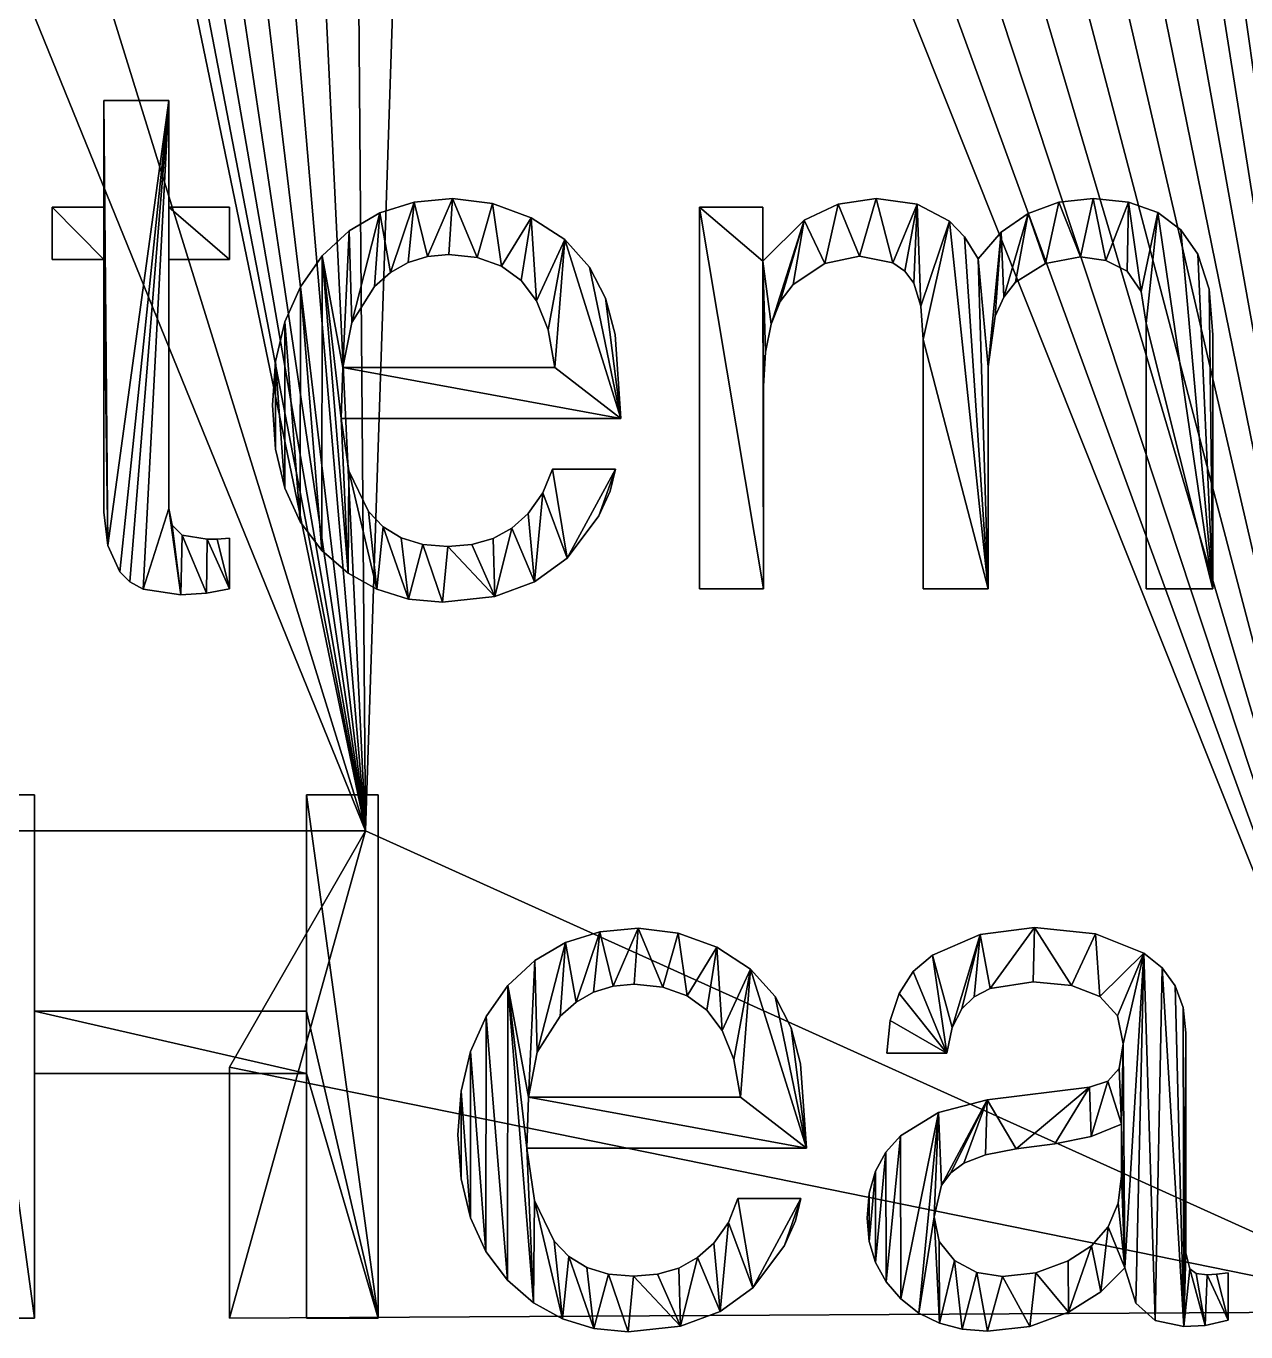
# Model space of a CAD drawing. Extents: x -38 to 88, y -5 to 280.
# Drawn here: x 3.57 to 25.64, y -2.59 to 21.02 of the extents above; entities that cross this region are included whole.
import ezdxf

# ---------------------------------------------------------------- set-up
doc = ezdxf.new("R2010")
doc.units = 0
doc.layers.get('0').update_dxf_attribs({"color": 13, "linetype": 'CONTINUOUS'})

# ---------------------------------------------------------------- blocks, each defined once
blk = doc.blocks.new('GROUP_2')
at = {"color": 178}
for p, q in [((43.294, 22.021, 0.051), (44.467, 22.021, 0.051)), ((43.294, 20.094, 0.051), (43.294, 22.021, 0.051)), ((44.467, 22.021, 0.051), (44.467, 20.094, 0.051)), ((42.36, 19.147, 0.051), (42.36, 20.094, 0.051)), ((42.36, 20.094, 0.051), (43.294, 20.094, 0.051)), ((44.467, 20.094, 0.051), (45.569, 20.094, 0.051)), ((45.569, 20.094, 0.051), (45.569, 19.147, 0.051)), ((48.284, 19.99, 0.051), (48.908, 20.184, 0.051)), ((48.908, 20.184, 0.051), (49.602, 20.249, 0.051)), ((49.602, 20.249, 0.051), (50.325, 20.163, 0.051)), ((50.325, 20.163, 0.051), (51.025, 19.904, 0.051)), ((54.066, 20.094, 0.051), (55.213, 20.094, 0.051)), ((54.066, 13.194, 0.051), (54.066, 20.094, 0.051)), ((55.213, 20.094, 0.051), (55.213, 19.115, 0.051)), ((56.573, 20.151, 0.051), (57.262, 20.249, 0.051)), ((57.262, 20.249, 0.051), (58.006, 20.148, 0.051)), ((58.006, 20.148, 0.051), (58.589, 19.843, 0.051)), ((60.013, 19.982, 0.051), (60.567, 20.182, 0.051)), ((60.567, 20.182, 0.051), (61.185, 20.249, 0.051)), ((61.185, 20.249, 0.051), (61.826, 20.186, 0.051)), ((61.826, 20.186, 0.051), (62.355, 19.998, 0.051)), ((47.729, 19.666, 0.051), (48.284, 19.99, 0.051)), ((51.025, 19.904, 0.051), (51.633, 19.509, 0.051)), ((58.589, 19.843, 0.051), (58.86, 19.557, 0.051)), ((59.525, 19.643, 0.051), (60.013, 19.982, 0.051)), ((62.355, 19.998, 0.051), (62.773, 19.684, 0.051)), ((47.244, 19.212, 0.051), (47.729, 19.666, 0.051)), ((59.105, 19.16, 0.051), (59.525, 19.643, 0.051)), ((62.773, 19.684, 0.051), (63.08, 19.244, 0.051)), ((51.633, 19.509, 0.051), (52.076, 19.012, 0.051)), ((58.86, 19.557, 0.051), (59.105, 19.16, 0.051)), ((43.294, 19.147, 0.051), (42.36, 19.147, 0.051)), ((45.569, 19.147, 0.051), (44.467, 19.147, 0.051)), ((46.849, 18.654, 0.051), (47.244, 19.212, 0.051)), ((49.147, 19.202, 0.051), (48.796, 19.093, 0.051)), ((49.531, 19.238, 0.051), (49.147, 19.202, 0.051)), ((50.048, 19.185, 0.051), (49.531, 19.238, 0.051)), ((50.486, 19.028, 0.051), (50.048, 19.185, 0.051)), ((56.959, 19.205, 0.051), (56.332, 19.078, 0.051)), ((57.566, 19.085, 0.051), (56.959, 19.205, 0.051)), ((60.96, 19.193, 0.051), (60.325, 19.078, 0.051)), ((61.418, 19.128, 0.051), (60.96, 19.193, 0.051)), ((61.801, 18.935, 0.051), (61.418, 19.128, 0.051)), ((63.08, 19.244, 0.051), (63.283, 18.609, 0.051)), ((48.477, 18.913, 0.051), (48.191, 18.661, 0.051)), ((48.796, 19.093, 0.051), (48.477, 18.913, 0.051)), ((50.844, 18.767, 0.051), (50.486, 19.028, 0.051)), ((52.076, 19.012, 0.051), (52.366, 18.447, 0.051)), ((56.332, 19.078, 0.051), (55.764, 18.696, 0.051)), ((57.784, 18.934, 0.051), (57.566, 19.085, 0.051)), ((57.945, 18.722, 0.051), (57.784, 18.934, 0.051)), ((60.325, 19.078, 0.051), (59.784, 18.735, 0.051)), ((62.059, 18.569, 0.051), (61.801, 18.935, 0.051)), ((48.191, 18.661, 0.051), (47.777, 18.006, 0.051)), ((51.122, 18.4, 0.051), (50.844, 18.767, 0.051)), ((55.764, 18.696, 0.051), (55.529, 18.39, 0.051)), ((58.07, 18.305, 0.051), (57.945, 18.722, 0.051)), ((59.784, 18.735, 0.051), (59.569, 18.468, 0.051)), ((46.567, 18.018, 0.051), (46.849, 18.654, 0.051)), ((59.569, 18.468, 0.051), (59.415, 18.125, 0.051)), ((51.333, 17.873, 0.051), (51.122, 18.4, 0.051)), ((55.529, 18.39, 0.051), (55.361, 17.981, 0.051)), ((46.398, 17.304, 0.051), (46.567, 18.018, 0.051)), ((47.777, 18.006, 0.051), (47.617, 17.195, 0.051)), ((55.361, 17.981, 0.051), (55.26, 17.469, 0.051)), ((51.451, 17.195, 0.051), (51.333, 17.873, 0.051)), ((46.342, 16.512, 0.051), (46.398, 17.304, 0.051)), ((47.617, 17.195, 0.051), (51.451, 17.195, 0.051)), ((46.398, 15.715, 0.051), (46.342, 16.512, 0.051)), ((52.643, 16.274, 0.051), (47.585, 16.274, 0.051)), ((46.566, 15.012, 0.051), (46.398, 15.715, 0.051)), ((51.232, 14.929, 0.051), (51.406, 15.359, 0.051)), ((51.406, 15.359, 0.051), (52.546, 15.359, 0.051)), ((52.546, 15.359, 0.051), (52.449, 14.957, 0.051)), ((46.845, 14.403, 0.051), (46.566, 15.012, 0.051)), ((50.968, 14.554, 0.051), (51.232, 14.929, 0.051)), ((52.449, 14.957, 0.051), (52.246, 14.512, 0.051)), ((48.081, 14.589, 0.051), (48.345, 14.312, 0.051)), ((50.674, 14.292, 0.051), (50.968, 14.554, 0.051)), ((44.528, 14.343, 0.051), (44.712, 14.161, 0.051)), ((47.237, 13.887, 0.051), (46.845, 14.403, 0.051)), ((48.345, 14.312, 0.051), (48.672, 14.113, 0.051)), ((50.335, 14.104, 0.051), (50.674, 14.292, 0.051)), ((43.584, 13.5, 0.051), (43.367, 13.978, 0.051)), ((44.712, 14.161, 0.051), (45.163, 14.09, 0.051)), ((45.163, 14.09, 0.051), (45.343, 14.093, 0.051)), ((45.343, 14.093, 0.051), (45.569, 14.109, 0.051)), ((45.569, 14.109, 0.051), (45.569, 13.194, 0.051)), ((48.672, 14.113, 0.051), (49.063, 13.994, 0.051)), ((49.063, 13.994, 0.051), (49.518, 13.955, 0.051)), ((49.518, 13.955, 0.051), (49.949, 13.992, 0.051)), ((49.949, 13.992, 0.051), (50.335, 14.104, 0.051)), ((47.71, 13.477, 0.051), (47.237, 13.887, 0.051)), ((43.762, 13.319, 0.051), (43.584, 13.5, 0.051)), ((48.231, 13.184, 0.051), (47.71, 13.477, 0.051)), ((44.005, 13.189, 0.051), (43.762, 13.319, 0.051)), ((44.686, 13.085, 0.051), (44.005, 13.189, 0.051)), ((45.153, 13.111, 0.051), (44.686, 13.085, 0.051)), ((45.569, 13.194, 0.051), (45.153, 13.111, 0.051)), ((48.802, 13.008, 0.051), (48.231, 13.184, 0.051)), ((49.421, 12.95, 0.051), (48.802, 13.008, 0.051)), ((55.226, 13.194, 0.051), (54.066, 13.194, 0.051)), ((59.291, 13.194, 0.051), (58.112, 13.194, 0.051)), ((63.35, 13.194, 0.051), (62.145, 13.194, 0.051)), ((40.743, 9.464, 0.051), (42.038, 9.464, 0.051)), ((42.038, 9.464, 0.051), (42.038, 5.554, 0.051)), ((46.961, 5.554, 0.051), (46.961, 9.464, 0.051)), ((46.961, 9.464, 0.051), (48.256, 9.464, 0.051)), ((48.256, 9.464, 0.051), (48.256, 0, 0.051)), ((51.641, 6.795, 0.051), (52.265, 6.99, 0.051)), ((52.265, 6.99, 0.051), (52.959, 7.055, 0.051)), ((52.959, 7.055, 0.051), (53.682, 6.968, 0.051)), ((53.682, 6.968, 0.051), (54.382, 6.71, 0.051)), ((51.086, 6.471, 0.051), (51.641, 6.795, 0.051)), ((54.382, 6.71, 0.051), (54.99, 6.315, 0.051)), ((50.601, 6.017, 0.051), (51.086, 6.471, 0.051)), ((57.933, 6.27, 0.051), (58.283, 6.568, 0.051)), ((62.107, 6.604, 0.051), (62.437, 6.34, 0.051)), ((54.99, 6.315, 0.051), (55.433, 5.818, 0.051)), ((57.679, 5.875, 0.051), (57.933, 6.27, 0.051)), ((62.437, 6.34, 0.051), (62.672, 6.011, 0.051)), ((50.206, 5.46, 0.051), (50.601, 6.017, 0.051)), ((52.504, 6.007, 0.051), (52.153, 5.899, 0.051)), ((52.888, 6.043, 0.051), (52.504, 6.007, 0.051)), ((53.405, 5.991, 0.051), (52.888, 6.043, 0.051)), ((53.843, 5.834, 0.051), (53.405, 5.991, 0.051)), ((59.327, 5.966, 0.051), (59.038, 5.813, 0.051)), ((60.103, 6.088, 0.051), (59.327, 5.966, 0.051)), ((60.798, 6.021, 0.051), (60.103, 6.088, 0.051)), ((61.311, 5.821, 0.051), (60.798, 6.021, 0.051)), ((62.672, 6.011, 0.051), (62.814, 5.618, 0.051)), ((51.834, 5.719, 0.051), (51.548, 5.467, 0.051)), ((52.153, 5.899, 0.051), (51.834, 5.719, 0.051)), ((54.201, 5.572, 0.051), (53.843, 5.834, 0.051)), ((55.433, 5.818, 0.051), (55.723, 5.252, 0.051)), ((57.519, 5.383, 0.051), (57.679, 5.875, 0.051)), ((59.038, 5.813, 0.051), (58.815, 5.599, 0.051)), ((61.628, 5.472, 0.051), (61.311, 5.821, 0.051)), ((42.038, 5.554, 0.051), (46.961, 5.554, 0.051)), ((49.924, 4.824, 0.051), (50.206, 5.46, 0.051)), ((51.548, 5.467, 0.051), (51.134, 4.812, 0.051)), ((54.479, 5.206, 0.051), (54.201, 5.572, 0.051)), ((58.815, 5.599, 0.051), (58.639, 5.262, 0.051)), ((61.733, 4.961, 0.051), (61.628, 5.472, 0.051)), ((54.69, 4.679, 0.051), (54.479, 5.206, 0.051)), ((57.456, 4.793, 0.051), (57.519, 5.383, 0.051)), ((58.639, 5.262, 0.051), (58.538, 4.793, 0.051)), ((61.656, 4.516, 0.051), (61.733, 4.961, 0.051)), ((49.755, 4.11, 0.051), (49.924, 4.824, 0.051)), ((51.134, 4.812, 0.051), (50.974, 4.001, 0.051)), ((58.538, 4.793, 0.051), (57.456, 4.793, 0.051)), ((54.808, 4.001, 0.051), (54.69, 4.679, 0.051)), ((61.455, 4.291, 0.051), (61.656, 4.516, 0.051)), ((46.961, 4.426, 0.051), (42.038, 4.426, 0.051)), ((42.038, 4.426, 0.051), (42.038, 0, 0.051)), ((46.961, 0, 0.051), (46.961, 4.426, 0.051)), ((61.121, 4.181, 0.051), (61.455, 4.291, 0.051)), ((49.699, 3.318, 0.051), (49.755, 4.11, 0.051)), ((50.974, 4.001, 0.051), (54.808, 4.001, 0.051)), ((49.755, 2.521, 0.051), (49.699, 3.318, 0.051)), ((61.701, 3.511, 0.051), (61.154, 3.286, 0.051)), ((61.701, 2.577, 0.051), (61.701, 3.511, 0.051)), ((56, 3.08, 0.051), (50.942, 3.08, 0.051)), ((57.438, 3.007, 0.051), (57.7, 3.299, 0.051)), ((60.496, 3.157, 0.051), (59.794, 3.067, 0.051)), ((61.154, 3.286, 0.051), (60.496, 3.157, 0.051)), ((57.251, 2.662, 0.051), (57.438, 3.007, 0.051)), ((59.242, 2.959, 0.051), (58.847, 2.803, 0.051)), ((59.794, 3.067, 0.051), (59.242, 2.959, 0.051)), ((57.139, 2.263, 0.051), (57.251, 2.662, 0.051)), ((58.613, 2.629, 0.051), (58.446, 2.41, 0.051)), ((58.847, 2.803, 0.051), (58.613, 2.629, 0.051)), ((49.923, 1.818, 0.051), (49.755, 2.521, 0.051)), ((58.446, 2.41, 0.051), (58.312, 1.836, 0.051)), ((61.641, 2.08, 0.051), (61.701, 2.577, 0.051)), ((54.589, 1.735, 0.051), (54.763, 2.165, 0.051)), ((54.763, 2.165, 0.051), (55.903, 2.165, 0.051)), ((55.903, 2.165, 0.051), (55.805, 1.763, 0.051)), ((57.101, 1.81, 0.051), (57.139, 2.263, 0.051)), ((61.46, 1.657, 0.051), (61.641, 2.08, 0.051)), ((50.202, 1.208, 0.051), (49.923, 1.818, 0.051)), ((54.324, 1.359, 0.051), (54.589, 1.735, 0.051)), ((55.805, 1.763, 0.051), (55.603, 1.318, 0.051)), ((57.139, 1.391, 0.051), (57.101, 1.81, 0.051)), ((58.312, 1.836, 0.051), (58.404, 1.387, 0.051)), ((61.158, 1.31, 0.051), (61.46, 1.657, 0.051)), ((50.594, 0.693, 0.051), (50.202, 1.208, 0.051)), ((51.438, 1.395, 0.051), (51.702, 1.117, 0.051)), ((54.031, 1.097, 0.051), (54.324, 1.359, 0.051)), ((57.253, 1.007, 0.051), (57.139, 1.391, 0.051)), ((58.404, 1.387, 0.051), (58.68, 1.044, 0.051)), ((60.735, 1.037, 0.051), (61.158, 1.31, 0.051)), ((51.702, 1.117, 0.051), (52.029, 0.919, 0.051)), ((53.691, 0.91, 0.051), (54.031, 1.097, 0.051)), ((57.444, 0.661, 0.051), (57.253, 1.007, 0.051)), ((58.68, 1.044, 0.051), (59.081, 0.826, 0.051)), ((60.152, 0.825, 0.051), (60.735, 1.037, 0.051)), ((52.029, 0.919, 0.051), (52.42, 0.8, 0.051)), ((52.42, 0.8, 0.051), (52.875, 0.76, 0.051)), ((52.875, 0.76, 0.051), (53.306, 0.798, 0.051)), ((53.306, 0.798, 0.051), (53.691, 0.91, 0.051)), ((59.081, 0.826, 0.051), (59.549, 0.754, 0.051)), ((59.549, 0.754, 0.051), (60.152, 0.825, 0.051)), ((61.759, 0.915, 0.051), (61.328, 0.482, 0.051)), ((61.959, 0.277, 0.051), (61.759, 0.915, 0.051)), ((62.935, 0.896, 0.051), (63.05, 0.813, 0.051)), ((63.05, 0.813, 0.051), (63.247, 0.786, 0.051)), ((63.247, 0.786, 0.051), (63.421, 0.796, 0.051)), ((63.421, 0.796, 0.051), (63.628, 0.825, 0.051)), ((63.628, 0.825, 0.051), (63.628, -0.032, 0.051)), ((51.067, 0.282, 0.051), (50.594, 0.693, 0.051)), ((57.71, 0.351, 0.051), (57.444, 0.661, 0.051)), ((61.328, 0.482, 0.051), (60.741, 0.11, 0.051)), ((51.588, -0.01, 0.051), (51.067, 0.282, 0.051)), ((58.036, 0.096, 0.051), (57.71, 0.351, 0.051)), ((62.312, -0.042, 0.051), (61.959, 0.277, 0.051)), ((58.407, -0.086, 0.051), (58.036, 0.096, 0.051)), ((60.741, 0.11, 0.051), (60.044, -0.147, 0.051)), ((42.038, 0, 0.051), (40.743, 0, 0.051)), ((48.256, 0, 0.051), (46.961, 0, 0.051)), ((52.159, -0.186, 0.051), (51.588, -0.01, 0.051)), ((52.778, -0.245, 0.051), (52.159, -0.186, 0.051)), ((58.821, -0.196, 0.051), (58.407, -0.086, 0.051)), ((59.279, -0.232, 0.051), (58.821, -0.196, 0.051)), ((60.044, -0.147, 0.051), (59.279, -0.232, 0.051)), ((62.829, -0.148, 0.051), (62.312, -0.042, 0.051)), ((63.215, -0.129, 0.051), (62.829, -0.148, 0.051)), ((63.628, -0.032, 0.051), (63.215, -0.129, 0.051))]:
    blk.add_line(p, q, dxfattribs=at)
for p, q in [((48.028, 8.814, 0.004), (30.068, 8.814, 0.004)), ((48.028, 8.814, 7.484), (30.068, 8.814, 7.484)), ((45.566, 4.544, 0.004), (48.028, 8.814, 0.004)), ((45.566, 4.544, 7.484), (48.028, 8.814, 7.484)), ((48.028, 8.814, 0.004), (48.028, 8.814, 7.484)), ((45.566, 0, 0.004), (45.566, 4.544, 0.004)), ((45.566, 0, 7.484), (45.566, 4.544, 7.484)), ((45.566, 4.544, 0.004), (45.566, 4.544, 7.484)), ((67.265, 0.122, 0.004), (45.566, 0, 0.004)), ((67.265, 0.122, 7.484), (45.566, 0, 7.484)), ((45.566, 0, 0.004), (45.566, 0, 7.484))]:
    blk.add_line(p, q)
for points in [[(55.213, 19.115, 0.051), (55.961, 19.856, 0.051), (56.573, 20.151, 0.051)], [(43.367, 13.978, 0.051), (43.294, 14.58, 0.051), (43.294, 19.147, 0.051)], [(44.467, 19.147, 0.051), (44.467, 14.644, 0.051), (44.528, 14.343, 0.051)], [(52.366, 18.447, 0.051), (52.54, 17.794, 0.051), (52.643, 16.274, 0.051)], [(62.145, 13.194, 0.051), (62.145, 17.988, 0.051), (62.059, 18.569, 0.051)], [(63.283, 18.609, 0.051), (63.35, 17.788, 0.051), (63.35, 13.194, 0.051)], [(58.112, 13.194, 0.051), (58.112, 17.698, 0.051), (58.07, 18.305, 0.051)], [(59.415, 18.125, 0.051), (59.291, 17.208, 0.051), (59.291, 13.194, 0.051)], [(55.26, 17.469, 0.051), (55.226, 16.854, 0.051), (55.226, 13.194, 0.051)], [(47.585, 16.274, 0.051), (47.725, 15.328, 0.051), (48.081, 14.589, 0.051)], [(52.246, 14.512, 0.051), (51.676, 13.749, 0.051), (51.085, 13.317, 0.051)], [(51.085, 13.317, 0.051), (50.368, 13.053, 0.051), (49.421, 12.95, 0.051)], [(58.283, 6.568, 0.051), (59.143, 6.943, 0.051), (60.129, 7.068, 0.051), (61.233, 6.952, 0.051), (62.107, 6.604, 0.051)], [(62.814, 5.618, 0.051), (62.861, 5.161, 0.051), (62.861, 1.185, 0.051), (62.935, 0.896, 0.051)], [(55.723, 5.252, 0.051), (55.896, 4.6, 0.051), (56, 3.08, 0.051)], [(57.7, 3.299, 0.051), (58.393, 3.725, 0.051), (59.272, 3.949, 0.051), (61.121, 4.181, 0.051)], [(50.942, 3.08, 0.051), (51.082, 2.133, 0.051), (51.438, 1.395, 0.051)], [(55.603, 1.318, 0.051), (55.033, 0.554, 0.051), (54.442, 0.122, 0.051)], [(54.442, 0.122, 0.051), (53.725, -0.142, 0.051), (52.778, -0.245, 0.051)]]:
    blk.add_polyline3d(points, dxfattribs=at)
mesh = blk.add_polyface()
corners = [(27.899, 93.686, 0.004), (23.552, 93.686, 0.004), (23.552, 93.909, 0.004), (10.57, 18.131, 0.004), (0.546, 6.415, 0.004), (0.546, 18.131, 0.004), (10.57, 6.415, 0.004), (10.51, 134.258, 0.004), (0.292, 122.449, 0.004), (0.292, 134.258, 0.004), (10.51, 122.449, 0.004), (10.51, 158.204, 0.004), (10.51, 113.172, 0.004), (14.565, 113.172, 0.004), (9.996, 170.037, 0.004), (0.292, 158.204, 0.004), (0.292, 170.037, 0.004), (9.988, 206.011, 0.004), (0, 194.091, 0.004), (0, 206.011, 0.004), (9.988, 194.091, 0.004), (9.988, 237.183, 0.004), (0, 225.347, 0.004), (0, 237.183, 0.004), (9.988, 225.347, 0.004), (9.988, 272.935, 0.004), (0, 261.127, 0.004), (0, 272.935, 0.004), (9.988, 261.127, 0.004), (32.34, 282.383, 0.004), (9.988, 282.263, 0.004), (25.26, 263.375, 0.004), (14.565, 95.964, 0.004), (19.442, 95.964, 0.004), (22.601, 185.187, 0.004), (22.594, 148.709, 0.004), (29.444, 273.571, 0.004), (32.34, 277.839, 0.004), (24.952, 45.312, 0.004), (10.57, 38.291, 0.004), (10.57, 45.312, 0.004), (38.884, 38.291, 0.004), (32.052, 49.369, 0.004), (37.732, 56.812, 0.004), (37.83, 55.311, 0.004), (38.124, 53.835, 0.004), (38.607, 52.411, 0.004), (39.273, 51.062, 0.004), (38.884, 31.285, 0.004), (10.57, 31.285, 0.004), (10.57, 0.122, 0.004), (30.068, 8.814, 0.004), (48.028, 8.814, 0.004), (40.108, 49.811, 0.004), (41.1, 48.68, 0.004), (42.231, 47.688, 0.004), (43.482, 46.853, 0.004), (44.831, 46.187, 0.004), (46.256, 45.704, 0.004), (47.731, 45.41, 0.004), (49.232, 45.312, 0.004), (77.136, 93.907, 0.004), (67.15, 82.056, 0.004), (67.15, 93.907, 0.004), (77.136, 82.056, 0.004), (77.136, 18.132, 0.004), (67.265, 6.416, 0.004), (67.15, 18.132, 0.004), (77.136, 6.416, 0.004), (45.566, 0, 0.004), (45.566, 4.544, 0.004), (67.265, 0.122, 0.004), (50.733, 45.41, 0.004), (52.208, 45.704, 0.004), (53.633, 46.187, 0.004), (54.982, 46.853, 0.004), (56.233, 47.688, 0.004), (57.364, 48.68, 0.004), (58.356, 49.811, 0.004), (59.191, 51.062, 0.004), (59.857, 52.411, 0.004), (60.34, 53.835, 0.004), (60.634, 55.311, 0.004), (60.732, 56.812, 0.004), (66.636, 170.037, 0.004), (66.616, 194.116, 0.005), (67.15, 122.449, 0.004), (38.607, 127.159, 0.004), (39.273, 128.508, 0.004), (40.108, 129.759, 0.004), (54.536, 148.709, 0.004), (38.124, 125.734, 0.004), (37.83, 124.259, 0.004), (32.052, 91.609, 0.004), (37.732, 122.758, 0.004), (41.1, 130.89, 0.004), (42.231, 131.881, 0.004), (43.482, 132.717, 0.004), (44.831, 133.382, 0.004), (46.256, 133.866, 0.004), (47.731, 134.159, 0.004), (49.232, 134.258, 0.004), (50.733, 134.159, 0.004), (52.208, 133.866, 0.004), (53.633, 133.382, 0.004), (54.982, 132.717, 0.004), (54.544, 185.199, 0.005), (25.27, 228.189, 0.004), (38.157, 210.551, 0.004), (37.543, 213.646, 0.003), (39.921, 207.911, 0.004), (42.561, 206.147, 0.004), (45.66, 205.543, 0.004), (48.776, 206.159, 0.004), (51.404, 207.92, 0.004), (53.155, 210.56, 0.004), (53.764, 213.658, 0.004), (38.164, 216.757, 0.004), (50.158, 235.429, 0.004), (39.923, 219.389, 0.004), (42.558, 221.141, 0.004), (45.654, 221.766, 0.003), (48.759, 221.148, 0.003), (51.399, 219.384, 0.003), (50.18, 263.483), (47.4, 273.571, 0.004), (76.624, 272.935, 0.004), (66.628, 261.127, 0.004), (66.628, 272.935, 0.004), (76.624, 261.127, 0.004), (66.628, 282.263, 0.004), (44.94, 277.839, 0.004), (44.94, 282.383, 0.004), (53.158, 216.756, 0.003), (56.233, 131.881, 0.004), (57.364, 130.89, 0.004), (58.356, 129.759, 0.004), (59.191, 128.508, 0.004), (59.857, 127.159, 0.004), (60.34, 125.734, 0.004), (60.634, 124.259, 0.004), (60.732, 122.758, 0.004), (66.628, 215.623, 0.004), (66.628, 225.335, 0.004), (76.624, 215.623, 0.004), (76.624, 225.335, 0.004), (67.15, 158.204, 0.004), (77.136, 170.037, 0.004), (77.136, 158.204, 0.004), (67.15, 134.258, 0.004), (77.136, 122.449, 0.004), (77.136, 134.258, 0.004), (66.628, 205.971, 0.005), (76.624, 194.099, 0.005), (76.624, 205.971, 0.005), (32.965, 0, 0.004), (32.965, 4.544, 0.004)]
mesh.append_faces([[corners[k] for k in face] for face in [(3, 4, 5), (7, 8, 9), (14, 15, 16), (17, 18, 19), (21, 22, 23), (25, 26, 27), (29, 25, 30), (36, 29, 37), (38, 39, 40), (48, 3, 49), (62, 61, 64), (66, 65, 68), (52, 69, 70), (127, 126, 129), (130, 131, 132), (144, 143, 145), (146, 147, 148), (150, 149, 151), (153, 152, 154), (155, 51, 156)]], dxfattribs={"vtx0": -1})
mesh.append_faces([[corners[k] for k in face] for face in [(4, 3, 6), (8, 7, 10), (10, 11, 12), (12, 11, 13), (15, 14, 11), (18, 17, 20), (20, 17, 14), (22, 21, 24), (26, 25, 28), (28, 29, 21), (24, 31, 17), (13, 31, 32), (32, 31, 33), (39, 38, 41), (6, 48, 50), (51, 48, 52), (61, 62, 63), (65, 66, 67), (69, 52, 71), (84, 83, 85), (67, 84, 62), (63, 84, 86), (71, 67, 66), (87, 35, 88), (88, 35, 89), (0, 92, 93), (93, 92, 42), (89, 90, 95), (95, 90, 96), (96, 90, 97), (97, 90, 98), (98, 90, 99), (99, 90, 100), (100, 90, 101), (101, 90, 102), (102, 90, 103), (103, 90, 104), (104, 90, 105), (34, 107, 106), (107, 34, 31), (108, 107, 109), (117, 118, 119), (119, 118, 120), (120, 118, 121), (121, 118, 122), (122, 118, 123), (126, 127, 128), (131, 130, 125), (123, 130, 133), (133, 130, 116), (105, 130, 134), (134, 130, 135), (135, 130, 136), (136, 130, 137), (137, 130, 138), (138, 130, 139), (139, 130, 140), (140, 130, 141), (141, 130, 83), (142, 143, 144), (143, 128, 127), (86, 149, 150), (149, 86, 146), (85, 152, 153), (152, 85, 142)]], dxfattribs={"vtx0": -1, "vtx1": -1})
mesh.append_faces([[corners[k] for k in face] for face in [(25, 29, 28), (21, 29, 24), (24, 29, 31), (17, 31, 14), (14, 31, 11), (11, 31, 13), (33, 31, 34), (31, 29, 36), (41, 42, 43), (3, 48, 6), (50, 48, 51), (52, 41, 47), (71, 52, 60), (71, 83, 67), (67, 83, 84), (62, 84, 63), (2, 35, 87), (2, 91, 0), (106, 107, 108), (125, 130, 124), (124, 130, 123), (116, 130, 106), (106, 130, 105), (83, 130, 85), (85, 130, 142), (142, 130, 143), (84, 146, 86)]], dxfattribs={"vtx0": -1, "vtx1": -1, "vtx2": -1})
mesh.append_faces([[corners[k] for k in face] for face in [(10, 7, 11), (33, 34, 35), (41, 38, 42), (41, 43, 44), (41, 44, 45), (41, 45, 46), (41, 46, 47), (52, 48, 41), (52, 47, 53), (52, 53, 54), (52, 54, 55), (52, 55, 56), (52, 56, 57), (52, 57, 58), (52, 58, 59), (52, 59, 60), (71, 60, 72), (71, 72, 73), (71, 73, 74), (71, 74, 75), (71, 75, 76), (71, 76, 77), (71, 77, 78), (71, 78, 79), (71, 79, 80), (71, 80, 81), (71, 81, 82), (71, 82, 83), (35, 2, 33), (89, 35, 90), (2, 87, 91), (0, 91, 92), (42, 92, 94), (42, 94, 43), (105, 90, 106), (106, 108, 110), (106, 110, 111), (106, 111, 112), (106, 112, 113), (106, 113, 114), (106, 114, 115), (106, 115, 116), (107, 117, 109), (117, 107, 118), (123, 118, 124), (36, 124, 31), (124, 36, 125), (143, 130, 128), (146, 84, 147), (51, 155, 50)]], dxfattribs={"vtx0": -1, "vtx2": -1})
mesh.append_faces([[corners[k] for k in face] for face in [(0, 1, 2)]], dxfattribs={"vtx2": -1})
mesh = blk.add_polyface()
corners = [(10.57, 38.291, 7.484), (24.952, 45.312, 7.484), (10.57, 45.312, 7.484), (38.884, 38.291, 7.484), (32.052, 49.369, 7.484), (37.732, 56.812, 7.484), (37.83, 55.311, 7.484), (38.124, 53.835, 7.484), (38.607, 52.411, 7.484), (39.273, 51.062, 7.484), (0.292, 158.204, 7.484), (9.996, 170.037, 7.484), (0.292, 170.037, 7.484), (10.51, 158.204, 7.484), (0.292, 122.449, 7.484), (10.51, 134.258, 7.484), (0.292, 134.258, 7.484), (10.51, 122.449, 7.484), (10.51, 113.172, 7.484), (14.565, 113.172, 7.484), (0.546, 6.416, 7.484), (10.57, 18.131, 7.484), (0.546, 18.131, 7.484), (10.57, 6.416, 7.484), (27.899, 93.686, 7.484), (23.552, 93.909, 7.484), (23.552, 93.686, 7.484), (32.965, 0, 7.484), (30.068, 8.814, 7.484), (10.57, 0.122, 7.484), (32.965, 4.544, 7.484), (9.988, 194.091, 7.484), (0, 206.011, 7.484), (0, 194.091, 7.484), (9.988, 206.011, 7.484), (9.988, 225.347, 7.484), (9.988, 237.183, 7.484), (9.988, 261.127, 7.484), (9.988, 272.935, 7.484), (9.988, 282.263, 7.484), (25.26, 263.375, 7.484), (32.34, 282.383, 7.484), (14.565, 95.964, 7.484), (19.442, 95.964, 7.484), (22.601, 185.187, 7.484), (22.594, 148.709, 7.484), (29.444, 273.571, 7.484), (32.34, 277.839, 7.484), (0, 272.935, 7.484), (0, 261.127, 7.484), (0, 237.183, 7.484), (0, 225.347, 7.484), (50.18, 263.483, 7.48), (47.4, 273.571, 7.484), (25.27, 228.189, 7.484), (38.164, 216.757, 7.484), (50.158, 235.429, 7.484), (37.543, 213.646, 7.483), (39.923, 219.389, 7.484), (42.558, 221.141, 7.484), (45.654, 221.766, 7.483), (48.759, 221.148, 7.483), (51.399, 219.384, 7.483), (54.544, 185.199, 7.485), (38.157, 210.551, 7.484), (39.921, 207.911, 7.484), (42.561, 206.147, 7.484), (45.66, 205.543, 7.484), (48.776, 206.159, 7.484), (51.404, 207.92, 7.484), (53.155, 210.56, 7.484), (53.764, 213.658, 7.484), (38.607, 127.159, 7.484), (39.273, 128.508, 7.484), (40.108, 129.759, 7.484), (54.536, 148.709, 7.484), (38.124, 125.734, 7.484), (37.83, 124.259, 7.484), (32.052, 91.609, 7.484), (37.732, 122.758, 7.484), (41.1, 130.89, 7.484), (42.231, 131.881, 7.484), (43.482, 132.717, 7.484), (44.831, 133.382, 7.484), (46.256, 133.866, 7.484), (47.731, 134.159, 7.484), (49.232, 134.258, 7.484), (50.733, 134.159, 7.484), (52.208, 133.866, 7.484), (53.633, 133.382, 7.484), (54.982, 132.717, 7.484), (67.265, 0.122, 7.484), (45.566, 4.544, 7.484), (45.566, 0, 7.484), (48.028, 8.814, 7.484), (49.232, 45.312, 7.484), (50.733, 45.41, 7.484), (52.208, 45.704, 7.484), (53.633, 46.187, 7.484), (54.982, 46.853, 7.484), (56.233, 47.688, 7.484), (57.364, 48.68, 7.484), (58.356, 49.811, 7.484), (59.191, 51.062, 7.484), (59.857, 52.411, 7.484), (60.34, 53.835, 7.484), (60.634, 55.311, 7.484), (60.732, 56.812, 7.484), (67.15, 18.132, 7.484), (66.636, 170.037, 7.484), (66.616, 194.116, 7.485), (67.15, 82.056, 7.484), (67.15, 93.907, 7.484), (67.15, 122.449, 7.484), (67.265, 6.416, 7.484), (77.136, 18.132, 7.484), (77.136, 6.416, 7.484), (77.136, 93.907, 7.484), (77.136, 82.056, 7.484), (77.136, 122.449, 7.484), (67.15, 134.258, 7.484), (77.136, 134.258, 7.484), (67.15, 158.204, 7.484), (77.136, 170.037, 7.484), (77.136, 158.204, 7.484), (76.624, 194.099, 7.485), (66.628, 205.971, 7.485), (76.624, 205.971, 7.485), (76.624, 215.623, 7.484), (66.628, 225.335, 7.484), (66.628, 215.623, 7.484), (76.624, 225.335, 7.484), (76.624, 261.127, 7.484), (66.628, 272.935, 7.484), (66.628, 261.127, 7.484), (76.624, 272.935, 7.484), (44.94, 282.383, 7.484), (44.94, 277.839, 7.484), (66.628, 282.263, 7.484), (53.158, 216.756, 7.483), (56.233, 131.881, 7.484), (57.364, 130.89, 7.484), (58.356, 129.759, 7.484), (59.191, 128.508, 7.484), (59.857, 127.159, 7.484), (60.34, 125.734, 7.484), (60.634, 124.259, 7.484), (60.732, 122.758, 7.484), (38.884, 31.286, 7.484), (10.57, 31.286, 7.484), (40.108, 49.811, 7.484), (41.1, 48.68, 7.484), (42.231, 47.688, 7.484), (43.482, 46.853, 7.484), (44.831, 46.187, 7.484), (46.256, 45.704, 7.484), (47.731, 45.41, 7.484)]
mesh.append_faces([[corners[k] for k in face] for face in [(0, 1, 2), (10, 11, 12), (14, 15, 16), (20, 21, 22), (24, 25, 26), (28, 27, 30), (31, 32, 33), (41, 46, 47), (37, 48, 49), (35, 50, 51), (91, 92, 93), (115, 114, 116), (117, 111, 118), (120, 119, 121), (123, 122, 124), (126, 125, 127), (129, 128, 131), (133, 132, 135), (53, 136, 137), (21, 148, 149)]], dxfattribs={"vtx0": -1})
mesh.append_faces([[corners[k] for k in face] for face in [(1, 3, 4), (5, 3, 6), (6, 3, 7), (7, 3, 8), (8, 3, 9), (15, 18, 13), (27, 28, 29), (32, 31, 34), (34, 11, 35), (36, 11, 37), (38, 11, 39), (39, 40, 41), (44, 43, 45), (48, 37, 38), (50, 35, 36), (52, 46, 40), (46, 52, 53), (54, 55, 56), (55, 54, 57), (56, 62, 52), (64, 63, 65), (65, 63, 66), (66, 63, 67), (67, 63, 68), (68, 63, 69), (69, 63, 70), (70, 63, 71), (25, 45, 43), (45, 74, 75), (72, 25, 76), (76, 24, 77), (77, 4, 79), (79, 4, 5), (75, 90, 63), (92, 91, 94), (95, 91, 96), (96, 91, 97), (97, 91, 98), (98, 91, 99), (99, 91, 100), (100, 91, 101), (101, 91, 102), (102, 91, 103), (103, 91, 104), (104, 91, 105), (105, 91, 106), (106, 91, 107), (119, 120, 113), (109, 122, 123), (122, 113, 120), (125, 126, 110), (128, 129, 130), (132, 133, 134), (136, 53, 138), (130, 110, 126), (138, 134, 133), (148, 94, 3), (9, 94, 150), (150, 94, 151), (151, 94, 152), (152, 94, 153), (153, 94, 154), (154, 94, 155), (155, 94, 156), (156, 94, 95)]], dxfattribs={"vtx0": -1, "vtx1": -1})
mesh.append_faces([[corners[k] for k in face] for face in [(4, 3, 5), (35, 11, 36), (37, 11, 38), (39, 11, 40), (40, 11, 13), (40, 13, 19), (40, 43, 44), (41, 40, 46), (54, 63, 64), (45, 25, 72), (76, 25, 24), (94, 91, 95), (107, 91, 108), (107, 108, 109), (109, 111, 112), (122, 109, 113), (138, 53, 52), (138, 52, 62), (138, 71, 63), (138, 63, 90), (138, 107, 110), (138, 110, 130), (138, 130, 129), (148, 21, 23), (148, 29, 28), (3, 94, 9)]], dxfattribs={"vtx0": -1, "vtx1": -1, "vtx2": -1})
mesh.append_faces([[corners[k] for k in face] for face in [(1, 0, 3), (11, 10, 13), (15, 14, 17), (15, 17, 18), (13, 18, 19), (21, 20, 23), (34, 31, 11), (40, 19, 42), (40, 42, 43), (56, 55, 58), (56, 58, 59), (56, 59, 60), (56, 60, 61), (56, 61, 62), (44, 54, 40), (54, 44, 63), (54, 64, 57), (45, 72, 73), (45, 73, 74), (77, 24, 78), (77, 78, 4), (75, 74, 80), (75, 80, 81), (75, 81, 82), (75, 82, 83), (75, 83, 84), (75, 84, 85), (75, 85, 86), (75, 86, 87), (75, 87, 88), (75, 88, 89), (75, 89, 90), (107, 109, 110), (109, 108, 111), (109, 112, 113), (108, 91, 114), (114, 115, 108), (111, 117, 112), (138, 62, 139), (138, 139, 71), (138, 90, 140), (138, 140, 141), (138, 141, 142), (138, 142, 143), (138, 143, 144), (138, 144, 145), (138, 145, 146), (138, 146, 147), (138, 147, 107), (138, 129, 134), (148, 23, 29), (148, 28, 94)]], dxfattribs={"vtx0": -1, "vtx2": -1})
mesh = blk.add_polyface(dxfattribs=at)
corners = [(44.686, 13.085, 0.051), (44.467, 14.644, 0.051), (44.005, 13.189, 0.051), (44.528, 14.343, 0.051), (44.712, 14.161, 0.051), (45.153, 13.111, 0.051), (45.163, 14.09, 0.051), (45.569, 13.194, 0.051), (45.343, 14.093, 0.051), (45.569, 14.109, 0.051), (45.569, 19.147, 0.051), (44.467, 20.094, 0.051), (44.467, 19.147, 0.051), (45.569, 20.094, 0.051), (43.367, 13.978, 0.051), (43.294, 19.147, 0.051), (43.294, 14.58, 0.051), (43.294, 20.094, 0.051), (43.294, 22.021, 0.051), (44.467, 22.021, 0.051), (43.584, 13.5, 0.051), (43.762, 13.319, 0.051), (42.36, 20.094, 0.051), (42.36, 19.147, 0.051)]
mesh.append_faces([[corners[k] for k in face] for face in [(8, 7, 9), (11, 10, 13), (14, 15, 16), (15, 22, 23)]], dxfattribs={"vtx0": -1, "color": 178})
mesh.append_faces([[corners[k] for k in face] for face in [(0, 1, 2), (1, 0, 3), (3, 0, 4), (4, 5, 6), (6, 7, 8), (10, 11, 12), (17, 14, 18), (18, 14, 19), (19, 12, 11), (22, 15, 17)]], dxfattribs={"vtx0": -1, "vtx1": -1, "color": 178})
mesh.append_faces([[corners[k] for k in face] for face in [(15, 14, 17), (19, 2, 1)]], dxfattribs={"vtx0": -1, "vtx1": -1, "vtx2": -1, "color": 178})
mesh.append_faces([[corners[k] for k in face] for face in [(4, 0, 5), (6, 5, 7), (19, 14, 20), (19, 20, 21), (19, 21, 2), (19, 1, 12)]], dxfattribs={"vtx0": -1, "vtx2": -1, "color": 178})
mesh = blk.add_polyface(dxfattribs=at)
corners = [(46.398, 15.715, 0.051), (46.398, 17.304, 0.051), (46.342, 16.512, 0.051), (46.566, 15.012, 0.051), (46.567, 18.018, 0.051), (46.845, 14.403, 0.051), (46.849, 18.654, 0.051), (47.237, 13.887, 0.051), (47.244, 19.212, 0.051), (47.71, 13.477, 0.051), (47.585, 16.274, 0.051), (47.725, 15.328, 0.051), (48.231, 13.184, 0.051), (48.081, 14.589, 0.051), (48.345, 14.312, 0.051), (48.802, 13.008, 0.051), (48.672, 14.113, 0.051), (49.063, 13.994, 0.051), (49.421, 12.95, 0.051), (49.518, 13.955, 0.051), (50.368, 13.053, 0.051), (49.949, 13.992, 0.051), (50.335, 14.104, 0.051), (50.674, 14.292, 0.051), (51.085, 13.317, 0.051), (50.968, 14.554, 0.051), (51.232, 14.929, 0.051), (51.676, 13.749, 0.051), (51.406, 15.359, 0.051), (52.546, 15.359, 0.051), (52.246, 14.512, 0.051), (52.449, 14.957, 0.051), (52.643, 16.274, 0.051), (47.617, 17.195, 0.051), (51.451, 17.195, 0.051), (51.633, 19.509, 0.051), (52.076, 19.012, 0.051), (52.366, 18.447, 0.051), (52.54, 17.794, 0.051), (47.729, 19.666, 0.051), (47.777, 18.006, 0.051), (48.284, 19.99, 0.051), (48.191, 18.661, 0.051), (48.477, 18.913, 0.051), (48.908, 20.184, 0.051), (48.796, 19.093, 0.051), (49.147, 19.202, 0.051), (49.602, 20.249, 0.051), (49.531, 19.238, 0.051), (50.048, 19.185, 0.051), (50.325, 20.163, 0.051), (50.486, 19.028, 0.051), (51.025, 19.904, 0.051), (50.844, 18.767, 0.051), (51.122, 18.4, 0.051), (51.333, 17.873, 0.051)]
mesh.append_faces([[corners[k] for k in face] for face in [(0, 1, 2), (29, 30, 31), (37, 32, 38)]], dxfattribs={"vtx0": -1, "color": 178})
mesh.append_faces([[corners[k] for k in face] for face in [(1, 3, 4), (4, 5, 6), (6, 7, 8), (10, 9, 11), (11, 12, 13), (13, 12, 14), (14, 15, 16), (16, 15, 17), (17, 18, 19), (19, 20, 21), (21, 20, 22), (22, 20, 23), (23, 24, 25), (25, 24, 26), (26, 27, 28), (28, 27, 29), (32, 33, 10), (33, 32, 34), (35, 32, 36), (36, 32, 37), (8, 33, 39), (39, 40, 41), (41, 43, 44), (44, 46, 47), (47, 49, 50), (50, 51, 52), (52, 54, 35)]], dxfattribs={"vtx0": -1, "vtx1": -1, "color": 178})
mesh.append_faces([[corners[k] for k in face] for face in [(8, 9, 10), (34, 32, 35), (33, 8, 10)]], dxfattribs={"vtx0": -1, "vtx1": -1, "vtx2": -1, "color": 178})
mesh.append_faces([[corners[k] for k in face] for face in [(1, 0, 3), (4, 3, 5), (6, 5, 7), (8, 7, 9), (11, 9, 12), (14, 12, 15), (17, 15, 18), (19, 18, 20), (23, 20, 24), (26, 24, 27), (29, 27, 30), (39, 33, 40), (41, 40, 42), (41, 42, 43), (44, 43, 45), (44, 45, 46), (47, 46, 48), (47, 48, 49), (50, 49, 51), (52, 51, 53), (52, 53, 54), (35, 54, 55), (35, 55, 34)]], dxfattribs={"vtx0": -1, "vtx2": -1, "color": 178})
mesh = blk.add_polyface(dxfattribs=at)
corners = [(63.35, 13.194, 0.051), (62.145, 17.988, 0.051), (62.145, 13.194, 0.051), (62.355, 19.998, 0.051), (62.773, 19.684, 0.051), (63.08, 19.244, 0.051), (63.283, 18.609, 0.051), (63.35, 17.788, 0.051), (59.291, 13.194, 0.051), (58.112, 17.698, 0.051), (58.112, 13.194, 0.051), (58.589, 19.843, 0.051), (58.86, 19.557, 0.051), (59.105, 19.16, 0.051), (59.291, 17.208, 0.051), (59.525, 19.643, 0.051), (59.415, 18.125, 0.051), (59.569, 18.468, 0.051), (60.013, 19.982, 0.051), (59.784, 18.735, 0.051), (60.325, 19.078, 0.051), (60.567, 20.182, 0.051), (60.96, 19.193, 0.051), (61.185, 20.249, 0.051), (61.418, 19.128, 0.051), (61.826, 20.186, 0.051), (61.801, 18.935, 0.051), (62.059, 18.569, 0.051), (55.226, 13.194, 0.051), (54.066, 20.094, 0.051), (54.066, 13.194, 0.051), (55.213, 19.115, 0.051), (55.226, 16.854, 0.051), (55.26, 17.469, 0.051), (55.361, 17.981, 0.051), (55.961, 19.856, 0.051), (55.529, 18.39, 0.051), (55.764, 18.696, 0.051), (56.332, 19.078, 0.051), (56.573, 20.151, 0.051), (56.959, 19.205, 0.051), (57.262, 20.249, 0.051), (57.566, 19.085, 0.051), (58.006, 20.148, 0.051), (57.784, 18.934, 0.051), (57.945, 18.722, 0.051), (58.07, 18.305, 0.051), (55.213, 20.094, 0.051)]
mesh.append_faces([[corners[k] for k in face] for face in [(0, 1, 2), (6, 0, 7), (8, 9, 10), (28, 29, 30)]], dxfattribs={"vtx0": -1, "color": 178})
mesh.append_faces([[corners[k] for k in face] for face in [(3, 0, 4), (4, 0, 5), (5, 0, 6), (11, 8, 12), (12, 8, 13), (13, 14, 15), (15, 17, 18), (18, 20, 21), (21, 22, 23), (23, 24, 25), (25, 27, 3), (31, 34, 35), (35, 38, 39), (39, 40, 41), (41, 42, 43), (43, 46, 11)]], dxfattribs={"vtx0": -1, "vtx1": -1, "color": 178})
mesh.append_faces([[corners[k] for k in face] for face in [(1, 0, 3), (9, 8, 11), (29, 28, 31)]], dxfattribs={"vtx0": -1, "vtx1": -1, "vtx2": -1, "color": 178})
mesh.append_faces([[corners[k] for k in face] for face in [(13, 8, 14), (15, 14, 16), (15, 16, 17), (18, 17, 19), (18, 19, 20), (21, 20, 22), (23, 22, 24), (25, 24, 26), (25, 26, 27), (3, 27, 1), (31, 28, 32), (31, 32, 33), (31, 33, 34), (35, 34, 36), (35, 36, 37), (35, 37, 38), (39, 38, 40), (41, 40, 42), (43, 42, 44), (43, 44, 45), (43, 45, 46), (11, 46, 9)]], dxfattribs={"vtx0": -1, "vtx2": -1, "color": 178})
mesh.append_faces([[corners[k] for k in face] for face in [(47, 29, 31)]], dxfattribs={"vtx1": -1, "color": 178})
mesh = blk.add_polyface(dxfattribs=at)
corners = [(48.256, 0, 0.051), (46.961, 4.426, 0.051), (46.961, 0, 0.051), (46.961, 5.554, 0.051), (46.961, 9.464, 0.051), (48.256, 9.464, 0.051), (42.038, 5.554, 0.051), (42.038, 4.426, 0.051), (42.038, 0, 0.051), (40.743, 9.464, 0.051), (40.743, 0, 0.051), (42.038, 9.464, 0.051)]
mesh.append_faces([[corners[k] for k in face] for face in [(0, 1, 2), (4, 0, 5), (8, 9, 10)]], dxfattribs={"vtx0": -1, "color": 178})
mesh.append_faces([[corners[k] for k in face] for face in [(3, 0, 4), (1, 6, 7), (6, 1, 3), (9, 8, 11), (11, 7, 6)]], dxfattribs={"vtx0": -1, "vtx1": -1, "color": 178})
mesh.append_faces([[corners[k] for k in face] for face in [(1, 0, 3)]], dxfattribs={"vtx0": -1, "vtx1": -1, "vtx2": -1, "color": 178})
mesh.append_faces([[corners[k] for k in face] for face in [(11, 8, 7)]], dxfattribs={"vtx0": -1, "vtx2": -1, "color": 178})
mesh = blk.add_polyface()
corners = [(48.028, 8.814, 7.484), (30.068, 8.814, 0.004), (48.028, 8.814, 0.004), (30.068, 8.814, 7.484)]
mesh.append_faces([[corners[k] for k in face] for face in [(0, 1, 2), (1, 0, 3)]], dxfattribs={"vtx0": -1})
mesh = blk.add_polyface()
corners = [(45.566, 4.544, 7.484), (48.028, 8.814, 0.004), (45.566, 4.544, 0.004), (48.028, 8.814, 7.484)]
mesh.append_faces([[corners[k] for k in face] for face in [(0, 1, 2), (1, 0, 3)]], dxfattribs={"vtx0": -1})
mesh = blk.add_polyface(dxfattribs=at)
corners = [(49.755, 2.521, 0.051), (49.755, 4.11, 0.051), (49.699, 3.318, 0.051), (49.923, 1.818, 0.051), (49.924, 4.824, 0.051), (50.202, 1.208, 0.051), (50.206, 5.46, 0.051), (50.594, 0.693, 0.051), (50.601, 6.017, 0.051), (51.067, 0.282, 0.051), (50.942, 3.08, 0.051), (51.082, 2.133, 0.051), (51.588, -0.01, 0.051), (51.438, 1.395, 0.051), (51.702, 1.117, 0.051), (52.159, -0.186, 0.051), (52.029, 0.919, 0.051), (52.42, 0.8, 0.051), (52.778, -0.245, 0.051), (52.875, 0.76, 0.051), (53.725, -0.142, 0.051), (53.306, 0.798, 0.051), (53.691, 0.91, 0.051), (54.031, 1.097, 0.051), (54.442, 0.122, 0.051), (54.324, 1.359, 0.051), (54.589, 1.735, 0.051), (55.033, 0.554, 0.051), (54.763, 2.165, 0.051), (55.903, 2.165, 0.051), (55.603, 1.318, 0.051), (55.805, 1.763, 0.051), (56, 3.08, 0.051), (50.974, 4.001, 0.051), (54.808, 4.001, 0.051), (54.99, 6.315, 0.051), (55.433, 5.818, 0.051), (55.723, 5.252, 0.051), (55.896, 4.6, 0.051), (51.086, 6.471, 0.051), (51.134, 4.812, 0.051), (51.641, 6.795, 0.051), (51.548, 5.467, 0.051), (51.834, 5.719, 0.051), (52.265, 6.99, 0.051), (52.153, 5.899, 0.051), (52.504, 6.007, 0.051), (52.959, 7.055, 0.051), (52.888, 6.043, 0.051), (53.405, 5.991, 0.051), (53.682, 6.968, 0.051), (53.843, 5.834, 0.051), (54.382, 6.71, 0.051), (54.201, 5.572, 0.051), (54.479, 5.206, 0.051), (54.69, 4.679, 0.051)]
mesh.append_faces([[corners[k] for k in face] for face in [(0, 1, 2), (29, 30, 31), (37, 32, 38)]], dxfattribs={"vtx0": -1, "color": 178})
mesh.append_faces([[corners[k] for k in face] for face in [(1, 3, 4), (4, 5, 6), (6, 7, 8), (10, 9, 11), (11, 12, 13), (13, 12, 14), (14, 15, 16), (16, 15, 17), (17, 18, 19), (19, 20, 21), (21, 20, 22), (22, 20, 23), (23, 24, 25), (25, 24, 26), (26, 27, 28), (28, 27, 29), (32, 33, 10), (33, 32, 34), (35, 32, 36), (36, 32, 37), (8, 33, 39), (39, 40, 41), (41, 43, 44), (44, 46, 47), (47, 49, 50), (50, 51, 52), (52, 54, 35)]], dxfattribs={"vtx0": -1, "vtx1": -1, "color": 178})
mesh.append_faces([[corners[k] for k in face] for face in [(8, 9, 10), (34, 32, 35), (33, 8, 10)]], dxfattribs={"vtx0": -1, "vtx1": -1, "vtx2": -1, "color": 178})
mesh.append_faces([[corners[k] for k in face] for face in [(1, 0, 3), (4, 3, 5), (6, 5, 7), (8, 7, 9), (11, 9, 12), (14, 12, 15), (17, 15, 18), (19, 18, 20), (23, 20, 24), (26, 24, 27), (29, 27, 30), (39, 33, 40), (41, 40, 42), (41, 42, 43), (44, 43, 45), (44, 45, 46), (47, 46, 48), (47, 48, 49), (50, 49, 51), (52, 51, 53), (52, 53, 54), (35, 54, 55), (35, 55, 34)]], dxfattribs={"vtx0": -1, "vtx2": -1, "color": 178})
mesh = blk.add_polyface(dxfattribs=at)
corners = [(58.407, -0.086, 0.051), (58.312, 1.836, 0.051), (58.036, 0.096, 0.051), (58.404, 1.387, 0.051), (58.68, 1.044, 0.051), (58.821, -0.196, 0.051), (59.081, 0.826, 0.051), (59.279, -0.232, 0.051), (59.549, 0.754, 0.051), (60.044, -0.147, 0.051), (60.152, 0.825, 0.051), (60.741, 0.11, 0.051), (60.735, 1.037, 0.051), (61.158, 1.31, 0.051), (61.328, 0.482, 0.051), (61.46, 1.657, 0.051), (61.759, 0.915, 0.051), (61.641, 2.08, 0.051), (61.701, 2.577, 0.051), (61.701, 3.511, 0.051), (61.733, 4.961, 0.051), (62.829, -0.148, 0.051), (62.935, 0.896, 0.051), (62.861, 1.185, 0.051), (63.215, -0.129, 0.051), (63.05, 0.813, 0.051), (63.247, 0.786, 0.051), (63.628, -0.032, 0.051), (63.421, 0.796, 0.051), (63.628, 0.825, 0.051), (58.538, 4.793, 0.051), (57.519, 5.383, 0.051), (57.456, 4.793, 0.051), (57.679, 5.875, 0.051), (57.933, 6.27, 0.051), (58.283, 6.568, 0.051), (58.639, 5.262, 0.051), (59.143, 6.943, 0.051), (58.815, 5.599, 0.051), (59.038, 5.813, 0.051), (59.327, 5.966, 0.051), (60.129, 7.068, 0.051), (60.103, 6.088, 0.051), (60.798, 6.021, 0.051), (61.233, 6.952, 0.051), (61.311, 5.821, 0.051), (62.107, 6.604, 0.051), (61.628, 5.472, 0.051), (61.959, 0.277, 0.051), (62.312, -0.042, 0.051), (62.437, 6.34, 0.051), (62.672, 6.011, 0.051), (62.814, 5.618, 0.051), (62.861, 5.161, 0.051), (57.139, 1.391, 0.051), (57.139, 2.263, 0.051), (57.101, 1.81, 0.051), (57.251, 2.662, 0.051), (57.253, 1.007, 0.051), (57.438, 3.007, 0.051), (57.444, 0.661, 0.051), (57.7, 3.299, 0.051), (57.71, 0.351, 0.051), (58.393, 3.725, 0.051), (58.446, 2.41, 0.051), (59.272, 3.949, 0.051), (58.613, 2.629, 0.051), (58.847, 2.803, 0.051), (59.242, 2.959, 0.051), (59.794, 3.067, 0.051), (61.121, 4.181, 0.051), (60.496, 3.157, 0.051), (61.154, 3.286, 0.051), (61.455, 4.291, 0.051), (61.656, 4.516, 0.051)]
mesh.append_faces([[corners[k] for k in face] for face in [(28, 27, 29), (30, 31, 32), (54, 55, 56)]], dxfattribs={"vtx0": -1, "color": 178})
mesh.append_faces([[corners[k] for k in face] for face in [(0, 1, 2), (1, 0, 3), (3, 0, 4), (4, 5, 6), (6, 7, 8), (8, 9, 10), (10, 11, 12), (12, 11, 13), (13, 14, 15), (15, 16, 17), (17, 16, 18), (18, 16, 19), (22, 24, 25), (25, 24, 26), (26, 27, 28), (31, 30, 33), (33, 30, 34), (34, 30, 35), (35, 36, 37), (37, 40, 41), (41, 43, 44), (44, 45, 46), (46, 49, 50), (50, 21, 51), (51, 21, 52), (52, 21, 53), (53, 21, 23), (55, 54, 57), (57, 58, 59), (59, 60, 61), (61, 62, 63), (63, 64, 65), (65, 69, 70), (70, 72, 73), (73, 19, 74), (74, 19, 20)]], dxfattribs={"vtx0": -1, "vtx1": -1, "color": 178})
mesh.append_faces([[corners[k] for k in face] for face in [(19, 16, 20), (46, 20, 16), (63, 2, 1)]], dxfattribs={"vtx0": -1, "vtx1": -1, "vtx2": -1, "color": 178})
mesh.append_faces([[corners[k] for k in face] for face in [(4, 0, 5), (6, 5, 7), (8, 7, 9), (10, 9, 11), (13, 11, 14), (15, 14, 16), (21, 22, 23), (22, 21, 24), (26, 24, 27), (35, 30, 36), (37, 36, 38), (37, 38, 39), (37, 39, 40), (41, 40, 42), (41, 42, 43), (44, 43, 45), (46, 45, 47), (46, 47, 20), (46, 16, 48), (46, 48, 49), (50, 49, 21), (57, 54, 58), (59, 58, 60), (61, 60, 62), (63, 62, 2), (63, 1, 64), (65, 64, 66), (65, 66, 67), (65, 67, 68), (65, 68, 69), (70, 69, 71), (70, 71, 72), (73, 72, 19)]], dxfattribs={"vtx0": -1, "vtx2": -1, "color": 178})
mesh = blk.add_polyface()
corners = [(45.566, 0, 7.484), (45.566, 4.544, 0.004), (45.566, 0, 0.004), (45.566, 4.544, 7.484)]
mesh.append_faces([[corners[k] for k in face] for face in [(0, 1, 2), (1, 0, 3)]], dxfattribs={"vtx0": -1})
mesh = blk.add_polyface()
corners = [(67.265, 0.122, 7.484), (45.566, 0, 0.004), (67.265, 0.122, 0.004), (45.566, 0, 7.484)]
mesh.append_faces([[corners[k] for k in face] for face in [(0, 1, 2), (1, 0, 3)]], dxfattribs={"vtx0": -1})

msp = doc.modelspace()

# ---------------------------------------------------------------- block references
msp.add_blockref('GROUP_2', (-38.313, -2.345))

doc.saveas('drawing.dxf')
